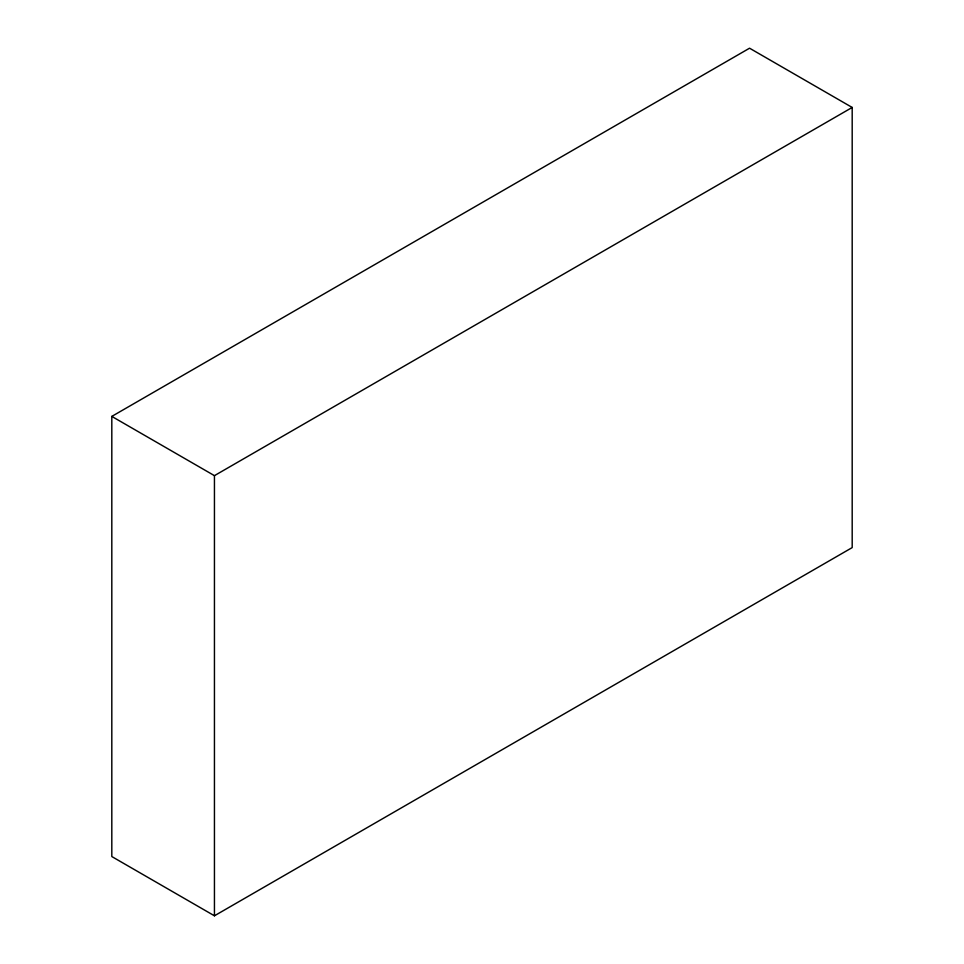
<?xml version="1.0" encoding="UTF-8"?>
<svg xmlns="http://www.w3.org/2000/svg" width="964" height="964" viewBox="0 0 964 964"><rect width="100%" height="100%" fill="white"/><g stroke="black" fill="none" stroke-linecap="round" stroke-linejoin="round"><path stroke-width="1.45" d="M111.812 416.4L749.558 48.2L852.188 107.45L852.188 547.6L214.442 915.8L111.812 856.55L111.812 416.4L214.442 475.65L852.188 107.45M214.442 475.65L214.442 915.8"/></g></svg>
